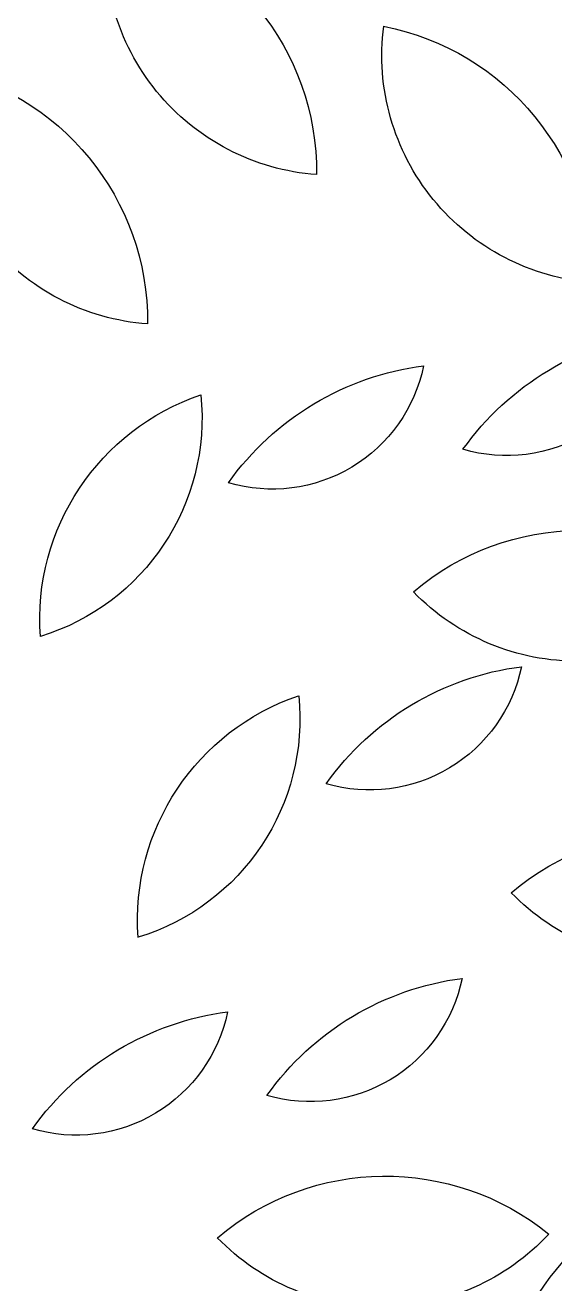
# Model space of a CAD drawing. Header units: metres. Extents: x 1097510 to 2158594, y 877039 to 1751652.
# Drawn here: x 1097746.63 to 1097749.06, y 877189.05 to 877194.82 of the extents above; entities that cross this region are included whole.
import ezdxf

# ---------------------------------------------------------------- set-up
doc = ezdxf.new("R2010")
doc.units = ezdxf.units.M
doc.header["$XCLIPFRAME"] = 0
doc.layers.add('DWGAUTOCAD.COM', color=7, linetype='Continuous')
doc.layers.add('Foto Dron', color=7, linetype='Continuous')
picture_1 = doc.add_image_def('image1.tif', size_in_pixel=(3465, 4096))

# ---------------------------------------------------------------- blocks, each defined once
blk = doc.blocks.new('A$C74456AAD')
at = {"color": 62, "linetype": 'Continuous'}
for centre, radius, start, end in [((3.4388, 2.6174), 0.2354, 101.0885, 180.466), ((3.1882, 2.8219), 0.207, 274.1969, 7.3576), ((3.1879, 2.5192), 0.2354, 101.0885, 180.466), ((2.9373, 2.7238), 0.207, 274.1969, 7.3576), ((2.8605, 2.2164), 0.258, 35.4496, 82.6225), ((3.031, 2.5005), 0.1402, 191.6172, 286.455), ((2.8745, 1.784), 0.2354, 49.6599, 129.0374), ((2.8782, 2.1074), 0.207, 222.7683, 315.929), ((3.1538, 1.5342), 0.2153, 150.1532, 225.5516), ((2.8261, 1.489), 0.2075, 328.4807, 47.224)]:
    blk.add_arc(centre, radius, start, end, dxfattribs=at)
at = {"color": 66, "linetype": 'Continuous'}
for centre, radius, start, end in [((3.5922, 2.4818), 0.2354, 101.0885, 180.466), ((3.3416, 2.6863), 0.207, 274.1969, 7.3576)]:
    blk.add_arc(centre, radius, start, end, dxfattribs=at)
at = {"color": 64, "linetype": 'Continuous'}
for centre, radius, start, end in [((3.2437, 2.4701), 0.1402, 191.6172, 286.455), ((3.0733, 2.186), 0.258, 35.4496, 82.6225), ((3.5149, 2.3945), 0.2075, 174.195, 252.9383), ((3.2393, 2.2116), 0.2153, 355.8674, 71.2659), ((2.9633, 2.0572), 0.2354, 49.6599, 129.0374), ((2.9669, 2.3806), 0.207, 222.7683, 315.929), ((3.155, 2.1969), 0.1402, 191.6172, 286.455), ((2.9846, 1.9128), 0.258, 35.4496, 82.6225), ((3.4261, 2.1213), 0.2075, 174.195, 252.9383), ((3.1506, 1.9384), 0.2153, 355.8674, 71.2659), ((3.0383, 1.6298), 0.258, 35.4496, 82.6225), ((3.2088, 1.9139), 0.1402, 191.6172, 286.455), ((3.4216, 1.8835), 0.1402, 191.6172, 286.455), ((3.2511, 1.5994), 0.258, 35.4496, 82.6225), ((3.1411, 1.4707), 0.2354, 49.6599, 129.0374), ((3.1448, 1.7941), 0.207, 222.7683, 315.929)]:
    blk.add_arc(centre, radius, start, end, dxfattribs=at)

msp = doc.modelspace()

# ---------------------------------------------------------------- block references
at = {"layer": 'DWGAUTOCAD.COM', "xscale": -5.054705639544697, "yscale": 5.054705639544697, "zscale": 5.054705639544697}
msp.add_blockref('A$C74456AAD', (1097764.1582, 877180.9165), dxfattribs=at)

# ---------------------------------------------------------------- pictures from other files: only their frames are drawn
at = {"layer": 'Foto Dron'}
image = msp.add_image(picture_1, insert=(1097491.044, 876888.8641, 3067.918), size_in_units=(372.6207, 440.4775), dxfattribs=at)
image.set_boundary_path([(174.5356, 772.8781), (2798.8163, 2703.6247)])
image.dxf.flags = 15

doc.saveas('drawing.dxf')
